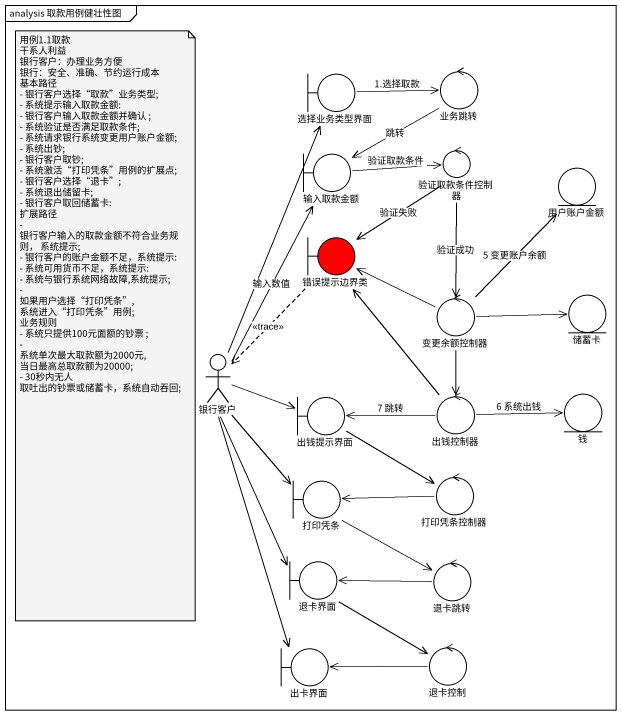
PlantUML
@startuml
mainframe analysis 取款用例健壮性图
boundary 选择业务类型界面
control 业务跳转
boundary 输入取款金额
control 验证取款条件控制器
entity 用户账户金额
boundary 错误提示边界类 #FF0000
control 变更余额控制器
entity 储蓄卡
actor 银行客户
boundary 出钱提示界面
control 出钱控制器
entity 钱
boundary 打印凭条
control 打印凭条控制器
boundary 退卡界面
control 退卡跳转
boundary 出卡界面
control 退卡控制
选择业务类型界面 -right-> 业务跳转 : 1.选择取款
业务跳转 --> 输入取款金额 : 跳转
输入取款金额 -right-> 验证取款条件控制器 : 验证取款条件
验证取款条件控制器 --> 错误提示边界类 : 验证失败
验证取款条件控制器 --> 变更余额控制器 : 验证成功
错误提示边界类 ..> 银行客户 : <<trace>>
变更余额控制器 -up-> 用户账户金额 : 5 变更账户余额
变更余额控制器 -left-> 错误提示边界类
变更余额控制器 -right-> 储蓄卡
变更余额控制器 --> 出钱控制器
银行客户 -up-> 选择业务类型界面
银行客户 -up-> 输入取款金额 : 输入数值
银行客户 -right-> 出钱提示界面
银行客户 --> 打印凭条
银行客户 --> 退卡界面
银行客户 --> 出卡界面
出钱提示界面 --> 打印凭条控制器
出钱控制器 -up-> 错误提示边界类
出钱控制器 -left-> 出钱提示界面 : 7 跳转
出钱控制器 -right-> 钱 : 6 系统出钱
打印凭条 --> 退卡跳转
打印凭条控制器 -left-> 打印凭条
退卡界面 --> 退卡控制
退卡跳转 -left-> 退卡界面
退卡控制 -left-> 出卡界面
note as N1
  用例1.1取款
  干系人利益
  银行客户：办理业务方便
  银行：安全、准确、节约运行成本
  基本路径
  - 银行客户选择“取款”业务类型;
  - 系统提示输入取款金额:
  - 银行客户输入取款金额并确认 ;
  - 系统验证是否满足取款条件;
  - 系统请求银行系统变更用户账户金额;
  - 系统出钞;
  - 银行客户取钞;
  - 系统激活“打印凭条”用例的扩展点;
  - 银行客户选择“退卡”;
  - 系统退出储留卡;
  - 银行客户取回储蓄卡:
  扩展路径
  - 银行客户输入的取款金额不符合业务规则， 系统提示;
  - 银行客户的账户金额不足，系统提示:
  - 系统可用货币不足，系统提示:
  - 系统与银行系统网络故障,系统提示;
  - 如果用户选择“打印凭条”,系统进入“打印凭条”用例;
  业务规则
  - 系统只提供100元面额的钞票 ;
  - 系统单次最大取款额为2000元,当日最高总取款额为20000;
  - 30秒内无人 取吐出的钞票或储蓄卡，系统自动吞回;
end note
@enduml
